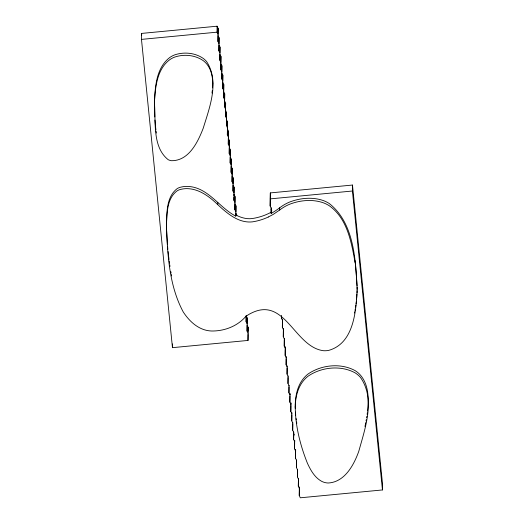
<?xml version="1.0" encoding="UTF-8"?>
<svg xmlns="http://www.w3.org/2000/svg" width="524" height="524" viewBox="0 0 524 524"><rect width="100%" height="100%" fill="white"/><g stroke="black" fill="none" stroke-linecap="round" stroke-linejoin="round"><path stroke-width="0.79" d="M166.422 227.796C167.012 214.637 165.525 197.522 177.243 188.568A12.17 11.895 0.6 0 1 180.322 187.278A24.956 24.405 0.6 0 1 186.898 186.406C207.753 186.623 218.691 207.294 235.577 216.026M248.088 332.884L248.003 340.436L172.462 347.661L141.48 39.392L141.539 33.425L217.08 26.2L218.135 28.42L218.069 34.388L217.015 32.167L217.08 26.2M172.462 347.661L172.501 343.927M217.958 41.507L218.017 35.54L219.071 37.761L219.006 43.728L217.958 41.507L218.135 28.42M218.894 50.848L218.96 44.881L220.008 47.101L219.949 53.068L218.894 50.848L219.071 37.761M268.321 217.008A56.186 54.941 0.6 0 1 252.411 221.862C238.662 223.368 227.108 213.399 217.761 204.642L217.781 202.421M220.886 62.408L219.831 60.195L219.897 54.221L220.951 56.441L220.774 69.535L221.822 71.755L221.888 65.782L220.833 63.568L220.774 69.535M221.711 78.875L221.776 72.908L222.824 75.129L222.766 81.096L221.711 78.875L221.888 65.782M222.648 88.215L222.713 82.248L223.768 84.469L223.702 90.436L222.648 88.215L222.824 75.129M223.591 97.556L223.65 91.589L224.704 93.809L224.645 99.776L223.591 97.556L223.768 84.469M224.527 106.896L224.593 100.929L225.641 103.149L225.582 109.116L224.527 106.896L224.704 93.809M225.471 116.243L225.53 110.269L226.584 112.49L226.519 118.457L225.471 116.243L225.556 108.691M226.407 125.583L226.466 119.616L227.521 121.83L227.462 127.804L226.407 125.583L226.584 112.49M227.344 134.923L227.409 128.956L228.457 131.177L228.399 137.144L227.344 134.923L227.521 121.83M228.287 144.264L228.346 138.297L229.401 140.517L229.335 146.484L228.287 144.264L228.457 131.177M229.224 153.604L229.283 147.637L230.337 149.857L230.278 155.825L229.224 153.604L229.401 140.517M230.16 162.944L230.226 156.977L231.281 159.198L231.215 165.165L230.16 162.944L230.337 149.857M231.104 172.291L231.163 166.318L232.217 168.538L232.152 174.505L231.104 172.291L231.281 159.198M232.04 181.632L232.106 175.664L233.154 177.878L233.095 183.852L232.04 181.632L232.217 168.538M232.977 190.972L233.042 185.005L234.097 187.225L234.032 193.192L232.977 190.972L233.154 177.878M233.966 195.838L233.979 194.345L235.034 196.566L234.968 202.533L233.92 200.312L233.946 197.332M234.857 209.652L234.922 203.685L235.97 205.906L235.911 211.873L234.857 209.652L235.034 196.566M246.123 321.749L246.188 315.782L247.236 318.002L247.177 323.97L246.123 321.749L246.228 315.422M247.066 331.089L247.125 325.122L248.179 327.343L248.114 333.31L247.066 331.089L247.236 318.002M248.003 340.436L248.062 334.463M271.701 213.065L271.131 213.379L271.209 208.218L270.161 205.998L270.338 192.911L352.475 185.051L382.52 483.98L382.461 489.947L300.317 497.8L299.269 495.58L299.368 487.241M270.161 205.998L270.338 192.911M271.131 213.379L271.19 207.792M268.321 217.008L273.292 214.355L279.672 210.013L279.698 207.792L281.303 206.613A43.322 42.359 0.6 0 1 290.014 201.891C300.638 197.889 312.841 196.795 323.655 200.685A31.728 31.027 0.6 0 1 329.216 203.482C354.27 223.126 355.672 260.153 357.139 289.372M282.482 320.315L281.427 318.094L281.454 315.854M283.418 329.655L282.364 327.435L282.429 321.467M284.355 338.995L283.307 336.775L283.366 330.808M285.311 346.849L285.298 348.336L284.244 346.122L284.309 340.148M286.235 357.682L285.18 355.462L285.246 349.495M287.172 367.023L286.124 364.802L286.183 358.835M288.115 376.363L287.06 374.143L287.126 368.176M289.052 385.703L287.997 383.483L288.062 377.516M290.008 393.55L289.988 395.044L288.94 392.823L288.999 386.856M290.944 402.897L290.931 404.384L289.877 402.17L289.942 396.196M291.868 413.731L290.813 411.51L290.879 405.543M292.811 423.071L291.757 420.851L291.816 414.884M293.748 432.411L292.693 430.191L292.759 424.224M294.704 440.258L294.685 441.752L293.637 439.531L293.695 433.564L294.396 435.044M299.269 495.58L299.381 488.46L298.326 486.239L298.444 479.119L297.39 476.899L297.501 469.779L296.453 467.559L296.564 460.432L295.51 458.218L295.628 451.092L294.573 448.871L294.632 442.904M295.51 458.218L295.615 449.874M295.628 451.092L295.641 449.599M296.453 467.559L296.538 460.007M297.39 476.899L297.475 469.347M298.326 486.239L298.418 478.687M299.381 488.46L299.394 486.966M382.461 489.947L352.416 191.018L352.475 185.051M357.119 285.77L355.207 260.965M219.831 60.195L220.008 47.101M220.859 61.983L220.951 56.441M225.582 107.106L225.641 103.149M233.92 200.312L234.097 187.225M235.97 205.906L235.839 216.157L235.859 213.026L236.913 215.246M248.114 331.299L248.179 327.343M281.427 318.094L281.467 315.749M282.364 327.435L282.469 319.096M283.307 336.775L283.405 328.437M284.244 346.122L284.329 338.57M285.18 355.462L285.285 347.117M286.124 364.802L286.222 356.458M287.06 374.143L287.159 365.804M287.997 383.483L288.089 375.931M288.94 392.823L289.025 385.278M289.877 402.17L289.975 393.825M290.813 411.51L290.918 403.166M291.757 420.851L291.855 412.506M292.693 430.191L292.785 422.639M293.637 439.531L293.722 431.979M294.573 448.871L294.671 440.533M154.449 105.75L154.528 100.202M166.429 225.202C167.077 213.464 166.691 198.485 177.223 190.782A12.17 11.895 0.6 0 1 180.302 189.492A24.956 24.405 0.6 0 1 186.872 188.62C199.022 188.764 209.384 196.566 217.761 204.642M357.073 292.929L357.158 287.159M295.222 408.301C295.064 397.958 296.689 386.869 303.403 378.597A29.868 29.2 0.6 0 1 308.001 374.051C321.336 364.802 340.823 362.713 355.285 370.723A24.504 23.96 0.6 0 1 360.492 375.197C368.837 385.029 368.863 398.974 367.566 411.124M212.803 83.113L212.567 87.927M154.508 102.416C155.032 86.729 156.27 67.753 169.861 57.43A22.879 22.368 0.6 0 1 174.499 54.955C183.813 51.68 194.954 52.721 203.161 58.354A20.967 20.502 0.6 0 1 206.705 61.701C219.707 81.79 209.58 107.466 203.227 128.223C197.843 142.115 188.909 160.848 171.544 160.711A10.69 10.454 0.6 0 1 168.165 159.676C152.13 146.91 155.929 121.699 154.469 103.536M357.093 290.715C356.038 312.219 353.412 343.613 328.548 350.425A19.748 19.309 0.6 0 1 323.328 350.694C294.278 346.822 284.971 295.543 250.714 313.431A29.148 28.499 0.6 0 0 245.625 316.64C237.176 326.314 224.39 331.148 211.676 331.011A27.333 26.724 0.6 0 1 203.351 329.432C194.784 326.354 188.175 319.476 183.269 312.016C169.16 285.75 167.497 254.834 166.449 225.575M154.632 99.2C155.562 85.163 157.672 68.651 169.835 59.644A22.879 22.368 0.6 0 1 174.479 57.168C183.793 53.893 194.928 54.935 203.135 60.574A20.967 20.502 0.6 0 1 206.679 63.921C211.1 69.227 212.58 76.308 212.764 83.061M295.287 405.445C295.654 396.734 297.783 387.714 303.376 380.81A29.868 29.2 0.6 0 1 307.974 376.265C321.317 367.016 340.796 364.933 355.259 372.937A24.504 23.96 0.6 0 1 360.473 377.411C375.728 399.249 365.189 428.003 358.802 451.256C353.89 464.998 344.785 482.021 328.358 482.997A14.423 14.102 0.6 0 1 324.074 482.303L323.38 482.067A16.336 15.975 0.6 0 1 321.343 481.143C314.531 477.318 310.575 470.08 307.418 463.229C300.167 445.118 295.261 425.678 295.248 406.087M356.942 294.226L356.575 299.06M356.051 303.809L356.379 301.11M211.978 93.102L212.318 90.469M367.147 414.353L367.357 412.742M355.573 307.143L355.875 305.145M366.623 417.694L366.833 416.357M366.047 420.988L366.276 419.672M355.01 310.431L355.239 309.121M365.438 424.191L365.745 422.586M364.966 426.523L365.28 424.971M354.493 313.031L354.761 311.734M279.672 210.013L281.283 208.834A43.322 42.359 0.6 0 1 289.995 204.105C300.612 200.109 312.821 199.015 323.629 202.899A31.728 31.027 0.6 0 1 329.196 205.696C347.464 218.521 351.532 242.691 355.187 263.179M141.48 39.392L217.015 32.167M270.273 198.878L352.416 191.018M235.852 215.023C240.916 217.637 246.706 219.379 252.444 218.508A56.54 55.282 0.6 0 0 271.144 212.24M271.163 209.371L271.864 210.851M170.837 271.681L171.106 273.096M171.368 274.517L171.63 275.932M296.577 421.938L296.82 423.333M156.093 131.183L156.381 133.05M296.093 418.558L296.289 419.914M169.206 260.991L169.54 263.336M169.763 264.902L169.986 266.461M155.923 129.88L155.451 125.845M168.676 256.695L169.029 259.563M168.099 251.527L168.499 255.267M141.539 33.425L141.703 35.049M167.431 244.61L166.481 228.261M167.575 246.169L167.857 249.286M155.386 125.138L154.966 120.035M295.451 412.113L295.713 415.283M154.783 116.95L154.482 106.981M279.692 207.792A63.679 62.264 0.6 0 1 271.707 213.072"/></g></svg>
